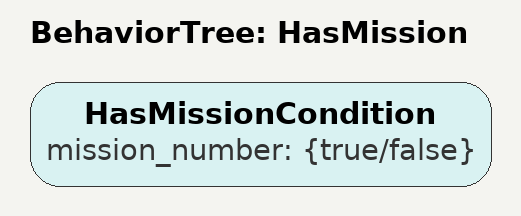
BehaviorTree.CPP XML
<?xml version="1.0"?>
<root>
    <!-- autoware hasmission 二级 -->
    <BehaviorTree ID="HasMission">
        <HasMissionCondition mission_number="{true/false}"/>
    </BehaviorTree>
</root>
